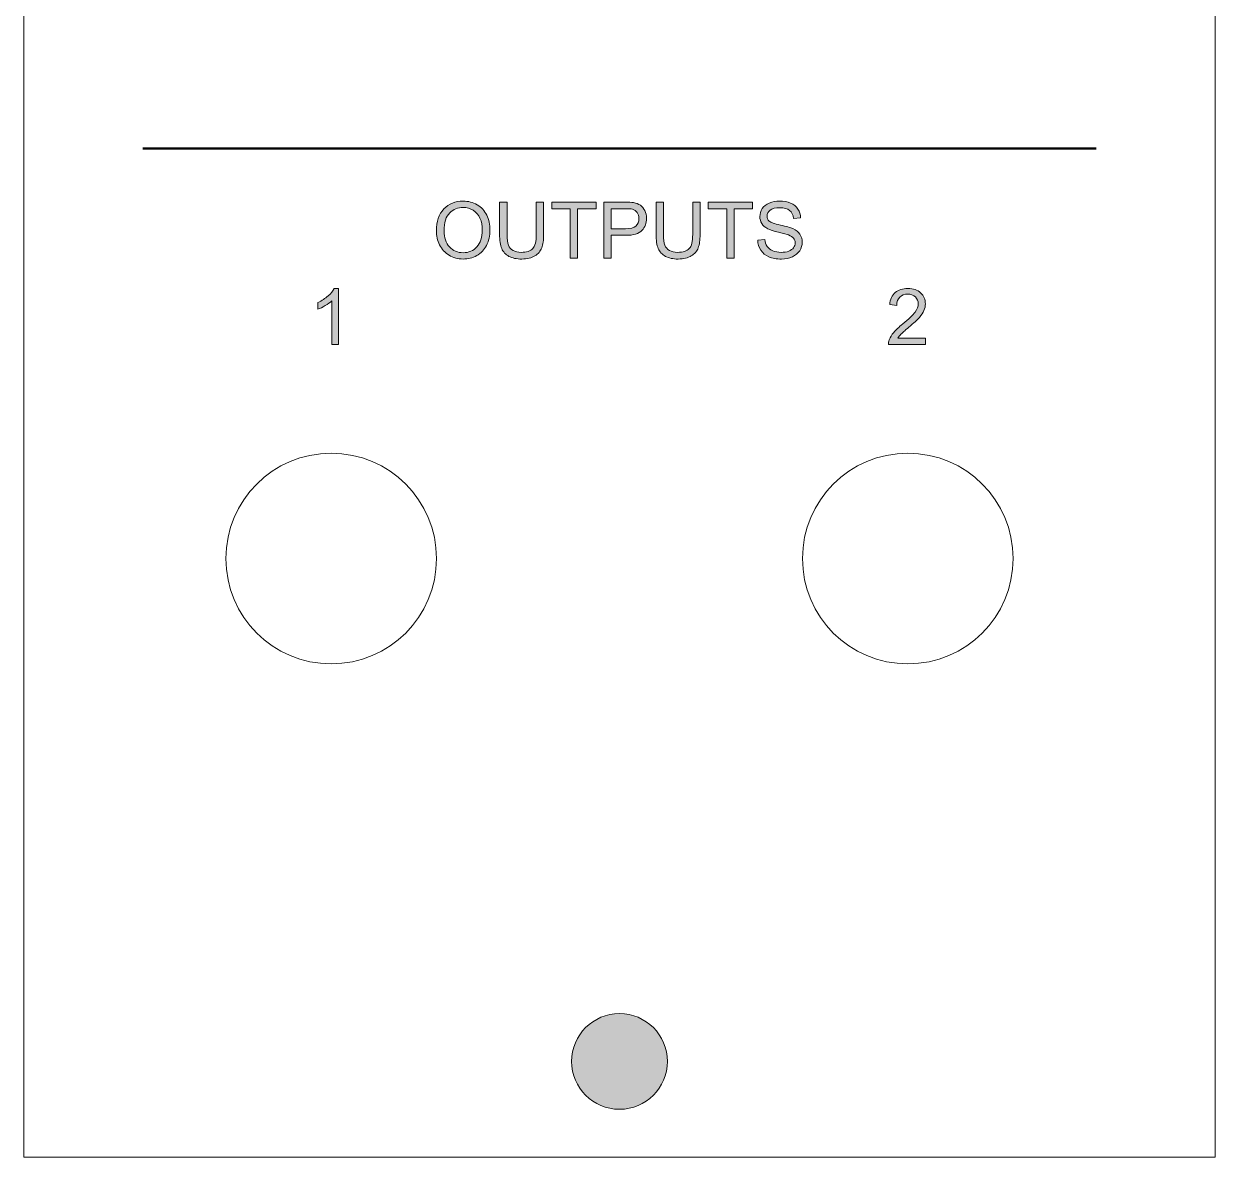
# Model space of a CAD drawing. Header units: millimetres. Extents: x -27 to 27, y -111 to 111.
# Drawn here: x -26.9 to 26.9, y -111 to -59.9 of the extents above; entities that cross this region are included whole.
import ezdxf

# ---------------------------------------------------------------- set-up
doc = ezdxf.new("R2010")
doc.units = ezdxf.units.MM
doc.header["$MEASUREMENT"] = 0
doc.layers.add('Decoupe', color=7, linetype='Continuous')
doc.layers.add('Impression', color=7, linetype='Continuous')

# ---------------------------------------------------------------- blocks, each defined once
blk = doc.blocks.new('block 2')
at = {"layer": 'Decoupe', "true_color": 0x000000}
h = blk.add_hatch(color=18, dxfattribs=at)
h.dxf.hatch_style = 2
edge = h.paths.add_edge_path()
edge.add_spline(control_points=[(2.159, -106.68), (2.159, -107.872), (1.192, -108.839), (0, -108.839), (-1.192, -108.839), (-2.159, -107.872), (-2.159, -106.68), (-2.159, -105.488), (-1.192, -104.521), (0, -104.521), (1.192, -104.521), (2.159, -105.488), (2.159, -106.68)], knot_values=[0, 0, 0, 0, 1, 1, 1, 2, 2, 2, 3, 3, 3, 4, 4, 4, 4], degree=3, periodic=1)
at = {"layer": 'Decoupe', "color": 240, "lineweight": 18, "true_color": 0xed1c24}
blk.add_lwpolyline([(26.86, -110.998), (-26.86, -110.998), (-26.86, 110.998), (26.86, 110.998), (26.86, -110.998)], dxfattribs=at)
at = {"layer": 'Decoupe', "color": 240, "lineweight": 18, "true_color": 0xed1f24}
for points in [[(-8.25, -84), (-8.25, -81.377), (-10.377, -79.25), (-13, -79.25), (-15.623, -79.25), (-17.75, -81.377), (-17.75, -84), (-17.75, -86.623), (-15.623, -88.75), (-13, -88.75), (-10.377, -88.75), (-8.25, -86.623), (-8.25, -84)], [(17.75, -84), (17.75, -81.377), (15.623, -79.25), (13, -79.25), (10.377, -79.25), (8.25, -81.377), (8.25, -84), (8.25, -86.623), (10.377, -88.75), (13, -88.75), (15.623, -88.75), (17.75, -86.623), (17.75, -84)]]:
    blk.add_open_spline(points, degree=3, knots=[0, 0, 0, 0, 1, 1, 1, 2, 2, 2, 3, 3, 3, 4, 4, 4, 4], dxfattribs=at)
at = {"layer": 'Decoupe', "color": 240, "lineweight": 18, "true_color": 0xed1c24}
blk.add_open_spline([(2.159, -106.68), (2.159, -107.872), (1.192, -108.839), (0, -108.839), (-1.192, -108.839), (-2.159, -107.872), (-2.159, -106.68), (-2.159, -105.488), (-1.192, -104.521), (0, -104.521), (1.192, -104.521), (2.159, -105.488), (2.159, -106.68)], degree=3, knots=[0, 0, 0, 0, 1, 1, 1, 2, 2, 2, 3, 3, 3, 4, 4, 4, 4], dxfattribs=at)
blk = doc.blocks.new('block 6')
at = {"layer": 'Impression', "true_color": 0xffffff}
h = blk.add_hatch(color=7, dxfattribs=at)
h.dxf.hatch_style = 2
edge = h.paths.add_edge_path()
edge.add_spline(control_points=[(-12.667, -74.353), (-12.667, -74.353), (-12.977, -74.353), (-12.977, -74.353), (-12.977, -74.353), (-12.977, -72.378), (-12.977, -72.378), (-13.051, -72.449), (-13.149, -72.52), (-13.271, -72.591), (-13.391, -72.663), (-13.5, -72.716), (-13.597, -72.752), (-13.597, -72.752), (-13.597, -72.452), (-13.597, -72.452), (-13.423, -72.37), (-13.272, -72.272), (-13.142, -72.156), (-13.012, -72.039), (-12.92, -71.927), (-12.866, -71.818), (-12.866, -71.818), (-12.667, -71.818), (-12.667, -71.818), (-12.667, -71.818), (-12.667, -74.353), (-12.667, -74.353)], knot_values=[0, 0, 0, 0, 1, 1, 1, 2, 2, 2, 3, 3, 3, 4, 4, 4, 5, 5, 5, 6, 6, 6, 7, 7, 7, 8, 8, 8, 9, 9, 9, 9], degree=3, periodic=1)
at = {"layer": 'Impression', "lineweight": 0}
blk.add_open_spline([(-12.667, -74.353), (-12.667, -74.353), (-12.977, -74.353), (-12.977, -74.353), (-12.977, -74.353), (-12.977, -72.378), (-12.977, -72.378), (-13.051, -72.449), (-13.149, -72.52), (-13.271, -72.591), (-13.391, -72.663), (-13.5, -72.716), (-13.597, -72.752), (-13.597, -72.752), (-13.597, -72.452), (-13.597, -72.452), (-13.423, -72.37), (-13.272, -72.272), (-13.142, -72.156), (-13.012, -72.039), (-12.92, -71.927), (-12.866, -71.818), (-12.866, -71.818), (-12.667, -71.818), (-12.667, -71.818), (-12.667, -71.818), (-12.667, -74.353), (-12.667, -74.353)], degree=3, knots=[0, 0, 0, 0, 1, 1, 1, 2, 2, 2, 3, 3, 3, 4, 4, 4, 5, 5, 5, 6, 6, 6, 7, 7, 7, 8, 8, 8, 9, 9, 9, 9], dxfattribs=at)
blk = doc.blocks.new('block 7')
at = {"layer": 'Impression', "true_color": 0xffffff}
h = blk.add_hatch(color=7, dxfattribs=at)
h.dxf.hatch_style = 2
edge = h.paths.add_edge_path()
edge.add_spline(control_points=[(13.795, -74.055), (13.795, -74.055), (13.795, -74.353), (13.795, -74.353), (13.795, -74.353), (12.126, -74.353), (12.126, -74.353), (12.124, -74.278), (12.136, -74.207), (12.162, -74.138), (12.205, -74.024), (12.273, -73.912), (12.367, -73.802), (12.46, -73.692), (12.595, -73.564), (12.772, -73.42), (13.047, -73.195), (13.232, -73.016), (13.328, -72.885), (13.425, -72.753), (13.473, -72.629), (13.473, -72.512), (13.473, -72.389), (13.429, -72.285), (13.341, -72.201), (13.253, -72.117), (13.139, -72.074), (12.998, -72.074), (12.848, -72.074), (12.729, -72.119), (12.639, -72.209), (12.55, -72.298), (12.504, -72.422), (12.503, -72.581), (12.503, -72.581), (12.185, -72.548), (12.185, -72.548), (12.206, -72.31), (12.289, -72.129), (12.431, -72.004), (12.573, -71.88), (12.764, -71.818), (13.005, -71.818), (13.247, -71.818), (13.439, -71.885), (13.58, -72.019), (13.721, -72.153), (13.792, -72.32), (13.792, -72.519), (13.792, -72.62), (13.771, -72.719), (13.73, -72.817), (13.688, -72.914), (13.62, -73.017), (13.524, -73.125), (13.428, -73.233), (13.269, -73.381), (13.046, -73.569), (12.86, -73.725), (12.74, -73.832), (12.688, -73.887), (12.635, -73.943), (12.591, -73.999), (12.557, -74.055), (12.557, -74.055), (13.795, -74.055), (13.795, -74.055)], knot_values=[0, 0, 0, 0, 1, 1, 1, 2, 2, 2, 3, 3, 3, 4, 4, 4, 5, 5, 5, 6, 6, 6, 7, 7, 7, 8, 8, 8, 9, 9, 9, 10, 10, 10, 11, 11, 11, 12, 12, 12, 13, 13, 13, 14, 14, 14, 15, 15, 15, 16, 16, 16, 17, 17, 17, 18, 18, 18, 19, 19, 19, 20, 20, 20, 21, 21, 21, 22, 22, 22, 22], degree=3, periodic=1)
at = {"layer": 'Impression', "lineweight": 0}
blk.add_open_spline([(13.795, -74.055), (13.795, -74.055), (13.795, -74.353), (13.795, -74.353), (13.795, -74.353), (12.126, -74.353), (12.126, -74.353), (12.124, -74.278), (12.136, -74.207), (12.162, -74.138), (12.205, -74.024), (12.273, -73.912), (12.367, -73.802), (12.46, -73.692), (12.595, -73.564), (12.772, -73.42), (13.047, -73.195), (13.232, -73.016), (13.328, -72.885), (13.425, -72.753), (13.473, -72.629), (13.473, -72.512), (13.473, -72.389), (13.429, -72.285), (13.341, -72.201), (13.253, -72.117), (13.139, -72.074), (12.998, -72.074), (12.848, -72.074), (12.729, -72.119), (12.639, -72.209), (12.55, -72.298), (12.504, -72.422), (12.503, -72.581), (12.503, -72.581), (12.185, -72.548), (12.185, -72.548), (12.206, -72.31), (12.289, -72.129), (12.431, -72.004), (12.573, -71.88), (12.764, -71.818), (13.005, -71.818), (13.247, -71.818), (13.439, -71.885), (13.58, -72.019), (13.721, -72.153), (13.792, -72.32), (13.792, -72.519), (13.792, -72.62), (13.771, -72.719), (13.73, -72.817), (13.688, -72.914), (13.62, -73.017), (13.524, -73.125), (13.428, -73.233), (13.269, -73.381), (13.046, -73.569), (12.86, -73.725), (12.74, -73.832), (12.688, -73.887), (12.635, -73.943), (12.591, -73.999), (12.557, -74.055), (12.557, -74.055), (13.795, -74.055), (13.795, -74.055)], degree=3, knots=[0, 0, 0, 0, 1, 1, 1, 2, 2, 2, 3, 3, 3, 4, 4, 4, 5, 5, 5, 6, 6, 6, 7, 7, 7, 8, 8, 8, 9, 9, 9, 10, 10, 10, 11, 11, 11, 12, 12, 12, 13, 13, 13, 14, 14, 14, 15, 15, 15, 16, 16, 16, 17, 17, 17, 18, 18, 18, 19, 19, 19, 20, 20, 20, 21, 21, 21, 22, 22, 22, 22], dxfattribs=at)
blk = doc.blocks.new('block 8')
at = {"layer": 'Impression', "true_color": 0xffffff}
h = blk.add_hatch(color=7, dxfattribs=at)
h.dxf.hatch_style = 2
edge = h.paths.add_edge_path()
edge.add_spline(control_points=[(-8.257, -69.219), (-8.257, -68.8), (-8.144, -68.472), (-7.92, -68.234), (-7.694, -67.997), (-7.404, -67.879), (-7.048, -67.879), (-6.814, -67.879), (-6.604, -67.935), (-6.418, -68.046), (-6.23, -68.157), (-6.087, -68.313), (-5.989, -68.512), (-5.891, -68.711), (-5.842, -68.937), (-5.842, -69.19), (-5.842, -69.446), (-5.894, -69.675), (-5.997, -69.877), (-6.101, -70.079), (-6.247, -70.232), (-6.436, -70.336), (-6.626, -70.44), (-6.83, -70.492), (-7.049, -70.492), (-7.287, -70.492), (-7.5, -70.435), (-7.687, -70.32), (-7.874, -70.205), (-8.016, -70.048), (-8.113, -69.85), (-8.209, -69.651), (-8.257, -69.441), (-8.257, -69.219)], knot_values=[0, 0, 0, 0, 1, 1, 1, 2, 2, 2, 3, 3, 3, 4, 4, 4, 5, 5, 5, 6, 6, 6, 7, 7, 7, 8, 8, 8, 9, 9, 9, 10, 10, 10, 11, 11, 11, 11], degree=3, periodic=1)
edge = h.paths.add_edge_path()
edge.add_spline(control_points=[(-7.913, -69.224), (-7.913, -69.528), (-7.831, -69.768), (-7.667, -69.943), (-7.503, -70.119), (-7.298, -70.206), (-7.051, -70.206), (-6.8, -70.206), (-6.593, -70.118), (-6.43, -69.941), (-6.268, -69.764), (-6.187, -69.513), (-6.187, -69.188), (-6.187, -68.982), (-6.221, -68.803), (-6.291, -68.65), (-6.36, -68.496), (-6.462, -68.378), (-6.595, -68.293), (-6.73, -68.209), (-6.88, -68.167), (-7.046, -68.167), (-7.283, -68.167), (-7.486, -68.248), (-7.656, -68.41), (-7.827, -68.573), (-7.913, -68.844), (-7.913, -69.224)], knot_values=[0, 0, 0, 0, 1, 1, 1, 2, 2, 2, 3, 3, 3, 4, 4, 4, 5, 5, 5, 6, 6, 6, 7, 7, 7, 8, 8, 8, 9, 9, 9, 9], degree=3, periodic=1)
h = blk.add_hatch(color=7, dxfattribs=at)
h.dxf.hatch_style = 2
edge = h.paths.add_edge_path()
edge.add_spline(control_points=[(-3.754, -67.924), (-3.754, -67.924), (-3.42, -67.924), (-3.42, -67.924), (-3.42, -67.924), (-3.42, -69.383), (-3.42, -69.383), (-3.42, -69.637), (-3.449, -69.838), (-3.506, -69.987), (-3.564, -70.137), (-3.668, -70.258), (-3.817, -70.352), (-3.967, -70.445), (-4.164, -70.492), (-4.407, -70.492), (-4.644, -70.492), (-4.837, -70.451), (-4.988, -70.37), (-5.138, -70.288), (-5.246, -70.17), (-5.31, -70.016), (-5.374, -69.861), (-5.406, -69.65), (-5.406, -69.383), (-5.406, -69.383), (-5.406, -67.924), (-5.406, -67.924), (-5.406, -67.924), (-5.072, -67.924), (-5.072, -67.924), (-5.072, -67.924), (-5.072, -69.381), (-5.072, -69.381), (-5.072, -69.6), (-5.052, -69.762), (-5.011, -69.866), (-4.97, -69.97), (-4.9, -70.05), (-4.801, -70.106), (-4.701, -70.162), (-4.58, -70.191), (-4.437, -70.191), (-4.191, -70.191), (-4.016, -70.135), (-3.911, -70.024), (-3.807, -69.912), (-3.754, -69.698), (-3.754, -69.381), (-3.754, -69.381), (-3.754, -67.924), (-3.754, -67.924)], knot_values=[0, 0, 0, 0, 1, 1, 1, 2, 2, 2, 3, 3, 3, 4, 4, 4, 5, 5, 5, 6, 6, 6, 7, 7, 7, 8, 8, 8, 9, 9, 9, 10, 10, 10, 11, 11, 11, 12, 12, 12, 13, 13, 13, 14, 14, 14, 15, 15, 15, 16, 16, 16, 17, 17, 17, 17], degree=3, periodic=1)
h = blk.add_hatch(color=7, dxfattribs=at)
h.dxf.hatch_style = 2
h.paths.add_polyline_path([(-2.221, -70.449), (-2.221, -68.222), (-3.053, -68.222), (-3.053, -67.924), (-1.051, -67.924), (-1.051, -68.222), (-1.887, -68.222), (-1.887, -70.449)])
h = blk.add_hatch(color=7, dxfattribs=at)
h.dxf.hatch_style = 2
edge = h.paths.add_edge_path()
edge.add_spline(control_points=[(-0.709, -70.449), (-0.709, -70.449), (-0.709, -67.924), (-0.709, -67.924), (-0.709, -67.924), (0.244, -67.924), (0.244, -67.924), (0.411, -67.924), (0.54, -67.932), (0.628, -67.948), (0.752, -67.969), (0.856, -68.008), (0.94, -68.066), (1.023, -68.124), (1.091, -68.205), (1.142, -68.31), (1.193, -68.414), (1.219, -68.529), (1.219, -68.654), (1.219, -68.869), (1.151, -69.051), (1.014, -69.199), (0.877, -69.348), (0.63, -69.422), (0.273, -69.422), (0.273, -69.422), (-0.375, -69.422), (-0.375, -69.422), (-0.375, -69.422), (-0.375, -70.449), (-0.375, -70.449), (-0.375, -70.449), (-0.709, -70.449), (-0.709, -70.449)], knot_values=[0, 0, 0, 0, 1, 1, 1, 2, 2, 2, 3, 3, 3, 4, 4, 4, 5, 5, 5, 6, 6, 6, 7, 7, 7, 8, 8, 8, 9, 9, 9, 10, 10, 10, 11, 11, 11, 11], degree=3, periodic=1)
edge = h.paths.add_edge_path()
edge.add_spline(control_points=[(-0.375, -69.124), (-0.375, -69.124), (0.278, -69.124), (0.278, -69.124), (0.494, -69.124), (0.648, -69.084), (0.738, -69.004), (0.829, -68.924), (0.874, -68.81), (0.874, -68.664), (0.874, -68.559), (0.847, -68.468), (0.794, -68.393), (0.741, -68.318), (0.67, -68.268), (0.583, -68.244), (0.527, -68.229), (0.423, -68.222), (0.271, -68.222), (0.271, -68.222), (-0.375, -68.222), (-0.375, -68.222), (-0.375, -68.222), (-0.375, -69.124), (-0.375, -69.124)], knot_values=[0, 0, 0, 0, 1, 1, 1, 2, 2, 2, 3, 3, 3, 4, 4, 4, 5, 5, 5, 6, 6, 6, 7, 7, 7, 8, 8, 8, 8], degree=3, periodic=1)
h = blk.add_hatch(color=7, dxfattribs=at)
h.dxf.hatch_style = 2
edge = h.paths.add_edge_path()
edge.add_spline(control_points=[(3.301, -67.924), (3.301, -67.924), (3.635, -67.924), (3.635, -67.924), (3.635, -67.924), (3.635, -69.383), (3.635, -69.383), (3.635, -69.637), (3.607, -69.838), (3.549, -69.987), (3.492, -70.137), (3.388, -70.258), (3.238, -70.352), (3.088, -70.445), (2.892, -70.492), (2.649, -70.492), (2.412, -70.492), (2.219, -70.451), (2.068, -70.37), (1.918, -70.288), (1.81, -70.17), (1.746, -70.016), (1.681, -69.861), (1.65, -69.65), (1.65, -69.383), (1.65, -69.383), (1.65, -67.924), (1.65, -67.924), (1.65, -67.924), (1.984, -67.924), (1.984, -67.924), (1.984, -67.924), (1.984, -69.381), (1.984, -69.381), (1.984, -69.6), (2.004, -69.762), (2.044, -69.866), (2.086, -69.97), (2.155, -70.05), (2.254, -70.106), (2.354, -70.162), (2.476, -70.191), (2.619, -70.191), (2.865, -70.191), (3.04, -70.135), (3.145, -70.024), (3.249, -69.912), (3.301, -69.698), (3.301, -69.381), (3.301, -69.381), (3.301, -67.924), (3.301, -67.924)], knot_values=[0, 0, 0, 0, 1, 1, 1, 2, 2, 2, 3, 3, 3, 4, 4, 4, 5, 5, 5, 6, 6, 6, 7, 7, 7, 8, 8, 8, 9, 9, 9, 10, 10, 10, 11, 11, 11, 12, 12, 12, 13, 13, 13, 14, 14, 14, 15, 15, 15, 16, 16, 16, 17, 17, 17, 17], degree=3, periodic=1)
h = blk.add_hatch(color=7, dxfattribs=at)
h.dxf.hatch_style = 2
h.paths.add_polyline_path([(4.834, -70.449), (4.834, -68.222), (4.003, -68.222), (4.003, -67.924), (6.004, -67.924), (6.004, -68.222), (5.168, -68.222), (5.168, -70.449)])
h = blk.add_hatch(color=7, dxfattribs=at)
h.dxf.hatch_style = 2
edge = h.paths.add_edge_path()
edge.add_spline(control_points=[(6.233, -69.638), (6.233, -69.638), (6.548, -69.61), (6.548, -69.61), (6.563, -69.737), (6.598, -69.84), (6.652, -69.921), (6.707, -70.002), (6.792, -70.067), (6.907, -70.118), (7.021, -70.167), (7.151, -70.192), (7.294, -70.192), (7.421, -70.192), (7.534, -70.173), (7.632, -70.135), (7.729, -70.098), (7.802, -70.046), (7.849, -69.98), (7.898, -69.914), (7.921, -69.842), (7.921, -69.763), (7.921, -69.684), (7.898, -69.615), (7.852, -69.556), (7.807, -69.497), (7.731, -69.447), (7.625, -69.407), (7.557, -69.38), (7.407, -69.339), (7.175, -69.284), (6.943, -69.228), (6.781, -69.175), (6.688, -69.126), (6.567, -69.063), (6.477, -68.984), (6.418, -68.891), (6.359, -68.797), (6.329, -68.693), (6.329, -68.577), (6.329, -68.449), (6.366, -68.33), (6.438, -68.219), (6.511, -68.108), (6.616, -68.024), (6.755, -67.967), (6.894, -67.909), (7.049, -67.881), (7.218, -67.881), (7.406, -67.881), (7.57, -67.911), (7.714, -67.971), (7.856, -68.031), (7.966, -68.12), (8.044, -68.237), (8.12, -68.354), (8.161, -68.487), (8.168, -68.635), (8.168, -68.635), (7.847, -68.659), (7.847, -68.659), (7.83, -68.5), (7.771, -68.379), (7.672, -68.298), (7.573, -68.216), (7.426, -68.175), (7.232, -68.175), (7.03, -68.175), (6.883, -68.212), (6.79, -68.286), (6.698, -68.361), (6.652, -68.45), (6.652, -68.554), (6.652, -68.645), (6.684, -68.72), (6.75, -68.778), (6.814, -68.837), (6.982, -68.897), (7.253, -68.958), (7.525, -69.02), (7.712, -69.073), (7.813, -69.119), (7.96, -69.187), (8.068, -69.273), (8.138, -69.377), (8.208, -69.481), (8.243, -69.6), (8.243, -69.736), (8.243, -69.87), (8.205, -69.997), (8.128, -70.116), (8.051, -70.235), (7.94, -70.327), (7.796, -70.393), (7.652, -70.459), (7.49, -70.492), (7.31, -70.492), (7.081, -70.492), (6.89, -70.459), (6.735, -70.392), (6.581, -70.326), (6.46, -70.225), (6.371, -70.091), (6.284, -69.958), (6.238, -69.806), (6.233, -69.638)], knot_values=[0, 0, 0, 0, 1, 1, 1, 2, 2, 2, 3, 3, 3, 4, 4, 4, 5, 5, 5, 6, 6, 6, 7, 7, 7, 8, 8, 8, 9, 9, 9, 10, 10, 10, 11, 11, 11, 12, 12, 12, 13, 13, 13, 14, 14, 14, 15, 15, 15, 16, 16, 16, 17, 17, 17, 18, 18, 18, 19, 19, 19, 20, 20, 20, 21, 21, 21, 22, 22, 22, 23, 23, 23, 24, 24, 24, 25, 25, 25, 26, 26, 26, 27, 27, 27, 28, 28, 28, 29, 29, 29, 30, 30, 30, 31, 31, 31, 32, 32, 32, 33, 33, 33, 34, 34, 34, 35, 35, 35, 35], degree=3, periodic=1)
at = {"layer": 'Impression', "lineweight": 0}
for points in [[(-2.221, -70.449), (-2.221, -68.222), (-3.053, -68.222), (-3.053, -67.924), (-1.051, -67.924), (-1.051, -68.222), (-1.887, -68.222), (-1.887, -70.449), (-2.221, -70.449)], [(4.834, -70.449), (4.834, -68.222), (4.003, -68.222), (4.003, -67.924), (6.004, -67.924), (6.004, -68.222), (5.168, -68.222), (5.168, -70.449), (4.834, -70.449)]]:
    blk.add_lwpolyline(points, dxfattribs=at)
for points, knots in [([(-8.257, -69.219), (-8.257, -68.8), (-8.144, -68.472), (-7.92, -68.234), (-7.694, -67.997), (-7.404, -67.879), (-7.048, -67.879), (-6.814, -67.879), (-6.604, -67.935), (-6.418, -68.046), (-6.23, -68.157), (-6.087, -68.313), (-5.989, -68.512), (-5.891, -68.711), (-5.842, -68.937), (-5.842, -69.19), (-5.842, -69.446), (-5.894, -69.675), (-5.997, -69.877), (-6.101, -70.079), (-6.247, -70.232), (-6.436, -70.336), (-6.626, -70.44), (-6.83, -70.492), (-7.049, -70.492), (-7.287, -70.492), (-7.5, -70.435), (-7.687, -70.32), (-7.874, -70.205), (-8.016, -70.048), (-8.113, -69.85), (-8.209, -69.651), (-8.257, -69.441), (-8.257, -69.219)], [0, 0, 0, 0, 1, 1, 1, 2, 2, 2, 3, 3, 3, 4, 4, 4, 5, 5, 5, 6, 6, 6, 7, 7, 7, 8, 8, 8, 9, 9, 9, 10, 10, 10, 11, 11, 11, 11]), ([(-7.913, -69.224), (-7.913, -69.528), (-7.831, -69.768), (-7.667, -69.943), (-7.503, -70.119), (-7.298, -70.206), (-7.051, -70.206), (-6.8, -70.206), (-6.593, -70.118), (-6.43, -69.941), (-6.268, -69.764), (-6.187, -69.513), (-6.187, -69.188), (-6.187, -68.982), (-6.221, -68.803), (-6.291, -68.65), (-6.36, -68.496), (-6.462, -68.378), (-6.595, -68.293), (-6.73, -68.209), (-6.88, -68.167), (-7.046, -68.167), (-7.283, -68.167), (-7.486, -68.248), (-7.656, -68.41), (-7.827, -68.573), (-7.913, -68.844), (-7.913, -69.224)], [0, 0, 0, 0, 1, 1, 1, 2, 2, 2, 3, 3, 3, 4, 4, 4, 5, 5, 5, 6, 6, 6, 7, 7, 7, 8, 8, 8, 9, 9, 9, 9]), ([(-3.754, -67.924), (-3.754, -67.924), (-3.42, -67.924), (-3.42, -67.924), (-3.42, -67.924), (-3.42, -69.383), (-3.42, -69.383), (-3.42, -69.637), (-3.449, -69.838), (-3.506, -69.987), (-3.564, -70.137), (-3.668, -70.258), (-3.817, -70.352), (-3.967, -70.445), (-4.164, -70.492), (-4.407, -70.492), (-4.644, -70.492), (-4.837, -70.451), (-4.988, -70.37), (-5.138, -70.288), (-5.246, -70.17), (-5.31, -70.016), (-5.374, -69.861), (-5.406, -69.65), (-5.406, -69.383), (-5.406, -69.383), (-5.406, -67.924), (-5.406, -67.924), (-5.406, -67.924), (-5.072, -67.924), (-5.072, -67.924), (-5.072, -67.924), (-5.072, -69.381), (-5.072, -69.381), (-5.072, -69.6), (-5.052, -69.762), (-5.011, -69.866), (-4.97, -69.97), (-4.9, -70.05), (-4.801, -70.106), (-4.701, -70.162), (-4.58, -70.191), (-4.437, -70.191), (-4.191, -70.191), (-4.016, -70.135), (-3.911, -70.024), (-3.807, -69.912), (-3.754, -69.698), (-3.754, -69.381), (-3.754, -69.381), (-3.754, -67.924), (-3.754, -67.924)], [0, 0, 0, 0, 1, 1, 1, 2, 2, 2, 3, 3, 3, 4, 4, 4, 5, 5, 5, 6, 6, 6, 7, 7, 7, 8, 8, 8, 9, 9, 9, 10, 10, 10, 11, 11, 11, 12, 12, 12, 13, 13, 13, 14, 14, 14, 15, 15, 15, 16, 16, 16, 17, 17, 17, 17]), ([(-0.709, -70.449), (-0.709, -70.449), (-0.709, -67.924), (-0.709, -67.924), (-0.709, -67.924), (0.244, -67.924), (0.244, -67.924), (0.411, -67.924), (0.54, -67.932), (0.628, -67.948), (0.752, -67.969), (0.856, -68.008), (0.94, -68.066), (1.023, -68.124), (1.091, -68.205), (1.142, -68.31), (1.193, -68.414), (1.219, -68.529), (1.219, -68.654), (1.219, -68.869), (1.151, -69.051), (1.014, -69.199), (0.877, -69.348), (0.63, -69.422), (0.273, -69.422), (0.273, -69.422), (-0.375, -69.422), (-0.375, -69.422), (-0.375, -69.422), (-0.375, -70.449), (-0.375, -70.449), (-0.375, -70.449), (-0.709, -70.449), (-0.709, -70.449)], [0, 0, 0, 0, 1, 1, 1, 2, 2, 2, 3, 3, 3, 4, 4, 4, 5, 5, 5, 6, 6, 6, 7, 7, 7, 8, 8, 8, 9, 9, 9, 10, 10, 10, 11, 11, 11, 11]), ([(-0.375, -69.124), (-0.375, -69.124), (0.278, -69.124), (0.278, -69.124), (0.494, -69.124), (0.648, -69.084), (0.738, -69.004), (0.829, -68.924), (0.874, -68.81), (0.874, -68.664), (0.874, -68.559), (0.847, -68.468), (0.794, -68.393), (0.741, -68.318), (0.67, -68.268), (0.583, -68.244), (0.527, -68.229), (0.423, -68.222), (0.271, -68.222), (0.271, -68.222), (-0.375, -68.222), (-0.375, -68.222), (-0.375, -68.222), (-0.375, -69.124), (-0.375, -69.124)], [0, 0, 0, 0, 1, 1, 1, 2, 2, 2, 3, 3, 3, 4, 4, 4, 5, 5, 5, 6, 6, 6, 7, 7, 7, 8, 8, 8, 8]), ([(3.301, -67.924), (3.301, -67.924), (3.635, -67.924), (3.635, -67.924), (3.635, -67.924), (3.635, -69.383), (3.635, -69.383), (3.635, -69.637), (3.607, -69.838), (3.549, -69.987), (3.492, -70.137), (3.388, -70.258), (3.238, -70.352), (3.088, -70.445), (2.892, -70.492), (2.649, -70.492), (2.412, -70.492), (2.219, -70.451), (2.068, -70.37), (1.918, -70.288), (1.81, -70.17), (1.746, -70.016), (1.681, -69.861), (1.65, -69.65), (1.65, -69.383), (1.65, -69.383), (1.65, -67.924), (1.65, -67.924), (1.65, -67.924), (1.984, -67.924), (1.984, -67.924), (1.984, -67.924), (1.984, -69.381), (1.984, -69.381), (1.984, -69.6), (2.004, -69.762), (2.044, -69.866), (2.086, -69.97), (2.155, -70.05), (2.254, -70.106), (2.354, -70.162), (2.476, -70.191), (2.619, -70.191), (2.865, -70.191), (3.04, -70.135), (3.145, -70.024), (3.249, -69.912), (3.301, -69.698), (3.301, -69.381), (3.301, -69.381), (3.301, -67.924), (3.301, -67.924)], [0, 0, 0, 0, 1, 1, 1, 2, 2, 2, 3, 3, 3, 4, 4, 4, 5, 5, 5, 6, 6, 6, 7, 7, 7, 8, 8, 8, 9, 9, 9, 10, 10, 10, 11, 11, 11, 12, 12, 12, 13, 13, 13, 14, 14, 14, 15, 15, 15, 16, 16, 16, 17, 17, 17, 17]), ([(6.233, -69.638), (6.233, -69.638), (6.548, -69.61), (6.548, -69.61), (6.563, -69.737), (6.598, -69.84), (6.652, -69.921), (6.707, -70.002), (6.792, -70.067), (6.907, -70.118), (7.021, -70.167), (7.151, -70.192), (7.294, -70.192), (7.421, -70.192), (7.534, -70.173), (7.632, -70.135), (7.729, -70.098), (7.802, -70.046), (7.849, -69.98), (7.898, -69.914), (7.921, -69.842), (7.921, -69.763), (7.921, -69.684), (7.898, -69.615), (7.852, -69.556), (7.807, -69.497), (7.731, -69.447), (7.625, -69.407), (7.557, -69.38), (7.407, -69.339), (7.175, -69.284), (6.943, -69.228), (6.781, -69.175), (6.688, -69.126), (6.567, -69.063), (6.477, -68.984), (6.418, -68.891), (6.359, -68.797), (6.329, -68.693), (6.329, -68.577), (6.329, -68.449), (6.366, -68.33), (6.438, -68.219), (6.511, -68.108), (6.616, -68.024), (6.755, -67.967), (6.894, -67.909), (7.049, -67.881), (7.218, -67.881), (7.406, -67.881), (7.57, -67.911), (7.714, -67.971), (7.856, -68.031), (7.966, -68.12), (8.044, -68.237), (8.12, -68.354), (8.161, -68.487), (8.168, -68.635), (8.168, -68.635), (7.847, -68.659), (7.847, -68.659), (7.83, -68.5), (7.771, -68.379), (7.672, -68.298), (7.573, -68.216), (7.426, -68.175), (7.232, -68.175), (7.03, -68.175), (6.883, -68.212), (6.79, -68.286), (6.698, -68.361), (6.652, -68.45), (6.652, -68.554), (6.652, -68.645), (6.684, -68.72), (6.75, -68.778), (6.814, -68.837), (6.982, -68.897), (7.253, -68.958), (7.525, -69.02), (7.712, -69.073), (7.813, -69.119), (7.96, -69.187), (8.068, -69.273), (8.138, -69.377), (8.208, -69.481), (8.243, -69.6), (8.243, -69.736), (8.243, -69.87), (8.205, -69.997), (8.128, -70.116), (8.051, -70.235), (7.94, -70.327), (7.796, -70.393), (7.652, -70.459), (7.49, -70.492), (7.31, -70.492), (7.081, -70.492), (6.89, -70.459), (6.735, -70.392), (6.581, -70.326), (6.46, -70.225), (6.371, -70.091), (6.284, -69.958), (6.238, -69.806), (6.233, -69.638)], [0, 0, 0, 0, 1, 1, 1, 2, 2, 2, 3, 3, 3, 4, 4, 4, 5, 5, 5, 6, 6, 6, 7, 7, 7, 8, 8, 8, 9, 9, 9, 10, 10, 10, 11, 11, 11, 12, 12, 12, 13, 13, 13, 14, 14, 14, 15, 15, 15, 16, 16, 16, 17, 17, 17, 18, 18, 18, 19, 19, 19, 20, 20, 20, 21, 21, 21, 22, 22, 22, 23, 23, 23, 24, 24, 24, 25, 25, 25, 26, 26, 26, 27, 27, 27, 28, 28, 28, 29, 29, 29, 30, 30, 30, 31, 31, 31, 32, 32, 32, 33, 33, 33, 34, 34, 34, 35, 35, 35, 35])]:
    blk.add_open_spline(points, degree=3, knots=knots, dxfattribs=at)
blk = doc.blocks.new('block 3')
at = {"layer": 'Impression', "color": 7, "lineweight": 50, "true_color": 0xffffff}
blk.add_lwpolyline([(-21.5, -65.508), (21.5, -65.508)], dxfattribs=at)
at = {"layer": 'Impression'}
for name in ['block 8', 'block 6', 'block 7']:
    blk.add_blockref(name, (0, 0), dxfattribs=at)

msp = doc.modelspace()

# ---------------------------------------------------------------- block references
at = {"layer": 'Decoupe'}
msp.add_blockref('block 2', (0, 0), dxfattribs=at)
at = {"layer": 'Impression'}
msp.add_blockref('block 3', (0, 0), dxfattribs=at)

doc.saveas('drawing.dxf')
